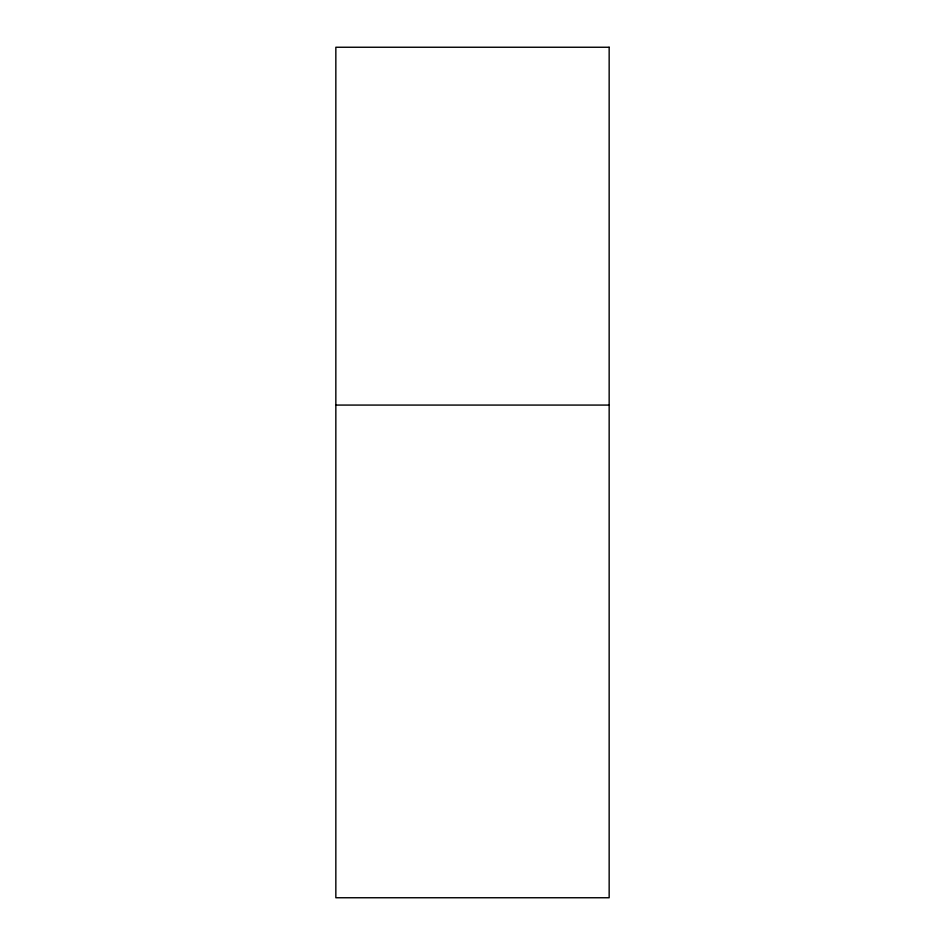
<?xml version="1.0" encoding="UTF-8"?>
<svg xmlns="http://www.w3.org/2000/svg" width="945" height="945" viewBox="0 0 945 945"><rect width="100%" height="100%" fill="white"/><g stroke="black" fill="none" stroke-linecap="round" stroke-linejoin="round"><path stroke-width="1.42" d="M335.841 405.074L609.159 405.074M609.159 47.25L335.841 47.25L335.841 897.75L609.159 897.75L609.159 47.25"/></g></svg>
